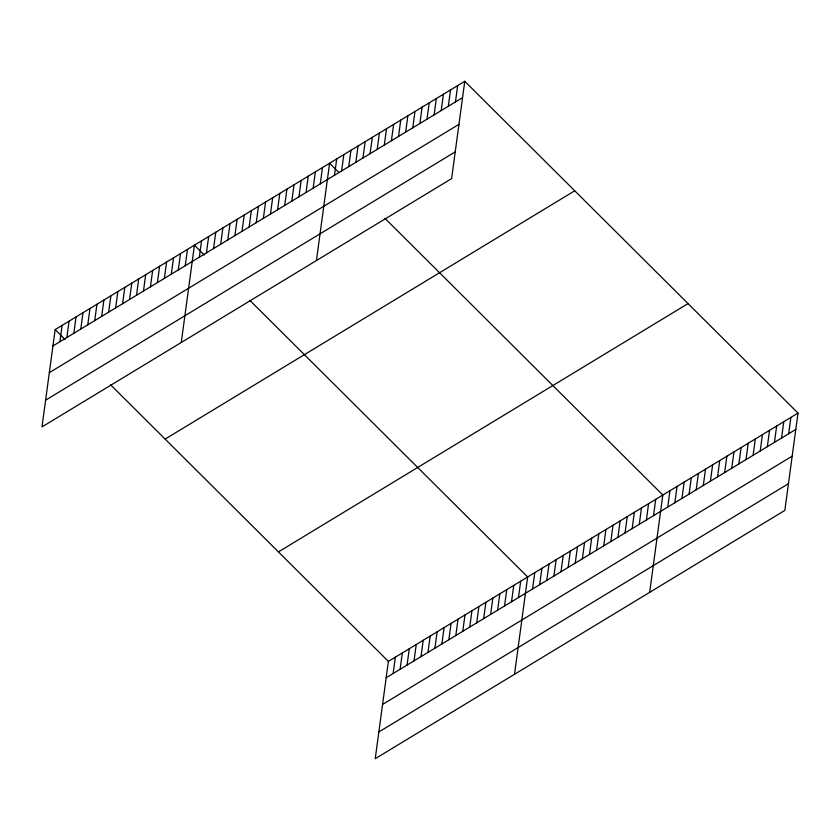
<?xml version="1.0" encoding="UTF-8"?>
<svg xmlns="http://www.w3.org/2000/svg" width="840" height="840" viewBox="0 0 840 840"><rect width="100%" height="100%" fill="white"/><g stroke="black" fill="none" stroke-linecap="round" stroke-linejoin="round"><path stroke-width="1.26" d="M464.772 81.291L55.157 329.595L42 426.909L451.616 178.605L464.772 81.291L798 413.091L784.844 510.405L375.228 758.709L388.385 661.395L798 413.091M59.913 341.712L62.118 325.374M66.874 337.491L69.08 321.153M73.836 333.27L76.052 316.932M80.797 329.049L83.013 312.711M87.77 324.828L89.975 308.49M94.731 320.607L96.936 304.269M101.692 316.386L103.898 300.048M108.654 312.165L110.87 295.827M115.615 307.944L117.831 291.606M122.588 303.723L124.793 287.385M129.549 299.502L131.754 283.164M136.511 295.281L138.716 278.943M143.472 291.06L145.677 274.722M150.434 286.839L152.649 270.501M157.395 282.618L159.611 266.28M164.367 278.397L166.572 262.059M171.328 274.176L173.534 257.838M178.29 269.955L180.495 253.617M185.252 265.734L187.467 249.396M181.272 342.489L194.428 245.175L204.351 255.055M199.332 257.197L201.537 240.859M206.441 252.882L208.656 236.544M213.559 248.566L215.765 232.239M220.678 244.262L222.884 227.923M227.787 239.946L230.003 223.608M234.906 235.631L237.111 219.292M242.015 231.315L244.23 214.988M249.134 227.01L251.339 210.672M256.242 222.695L258.458 206.357M263.361 218.379L265.566 202.052M270.469 214.074L272.685 197.736M277.589 209.759L279.794 193.421M284.707 205.443L286.913 189.105M291.816 201.128L294.031 184.8M298.935 196.822L301.14 180.484M306.044 192.507L308.259 176.169M313.163 188.191L315.368 171.853M320.271 183.876L322.487 167.548M316.439 260.547L329.595 163.233L338.688 172.284M334.498 175.256L336.714 158.917M341.618 170.94L343.822 154.602M348.737 166.635L350.942 150.297M355.845 162.32L358.06 145.982M362.964 158.004L365.169 141.666M370.072 153.689L372.288 137.361M377.192 149.384L379.397 133.046M384.3 145.068L386.516 128.73M391.419 140.753L393.624 124.415M398.528 136.437L400.743 120.11M405.647 132.132L407.852 115.794M412.766 127.817L414.971 111.479M419.874 123.501L422.09 107.163M426.993 119.196L429.198 102.858M434.102 114.88L436.317 98.543M441.221 110.565L443.425 94.227M448.329 106.249L450.544 89.922M455.448 101.945L457.653 85.607M393.141 673.512L395.346 657.174M400.103 669.291L402.318 652.953M407.064 665.07L409.28 648.732M414.036 660.849L416.241 644.511M420.998 656.628L423.203 640.29M427.959 652.407L430.164 636.069M434.921 648.186L437.136 631.848M441.882 643.965L444.098 627.627M448.854 639.744L451.059 623.406M455.816 635.523L458.02 619.185M462.777 631.302L464.982 614.964M469.739 627.081L471.944 610.743M476.7 622.86L478.916 606.522M483.661 618.639L485.877 602.301M490.634 614.418L492.839 598.08M497.595 610.187L499.8 593.859M504.556 605.966L506.762 589.638M511.518 601.745L513.734 585.417M518.48 597.524L520.695 581.196M514.5 674.289L527.656 576.975L249.827 300.332M532.56 588.998L534.765 572.659M539.679 584.682L541.884 568.344M546.788 580.367L549.003 564.029M553.907 576.062L556.111 559.724M561.015 571.746L563.231 555.408M568.134 567.43L570.339 551.093M575.243 563.115L577.458 546.788M582.361 558.81L584.567 542.472M589.481 554.495L591.686 538.157M596.589 550.179L598.794 533.841M603.708 545.864L605.913 529.536M610.817 541.558L613.032 525.221M617.936 537.243L620.141 520.905M625.044 532.928L627.26 516.59M632.163 528.612L634.368 512.284M639.272 524.307L641.487 507.969M646.391 519.992L648.596 503.654M653.51 515.676L655.715 499.338M649.667 592.347L662.823 495.033L384.993 218.39M667.737 507.056L669.942 490.718M674.846 502.74L677.061 486.402M681.965 498.425L684.17 482.097M689.073 494.12L691.288 477.781M696.192 489.804L698.397 473.466M703.3 485.489L705.516 469.151M710.42 481.173L712.625 464.846M717.538 476.868L719.744 460.53M724.647 472.553L726.852 456.215M731.766 468.237L733.971 451.899M738.875 463.932L741.09 447.594M745.994 459.617L748.199 443.279M753.102 455.301L755.318 438.963M760.221 450.986L762.426 434.658M767.329 446.681L769.545 430.343M774.449 442.365L776.654 426.027M781.568 438.05L783.773 421.712M788.676 433.734L790.881 417.406M52.952 345.933L462.556 97.629M49.34 372.656L458.945 124.352M45.612 400.187L455.228 151.883M165.123 439.089L574.739 190.785M278.418 551.901L688.034 303.597M386.18 677.733L795.795 429.429M382.568 704.456L792.183 456.151M378.84 731.986L788.456 483.683M55.157 329.595L65.079 339.476M110.555 384.752L388.385 661.395"/></g></svg>
